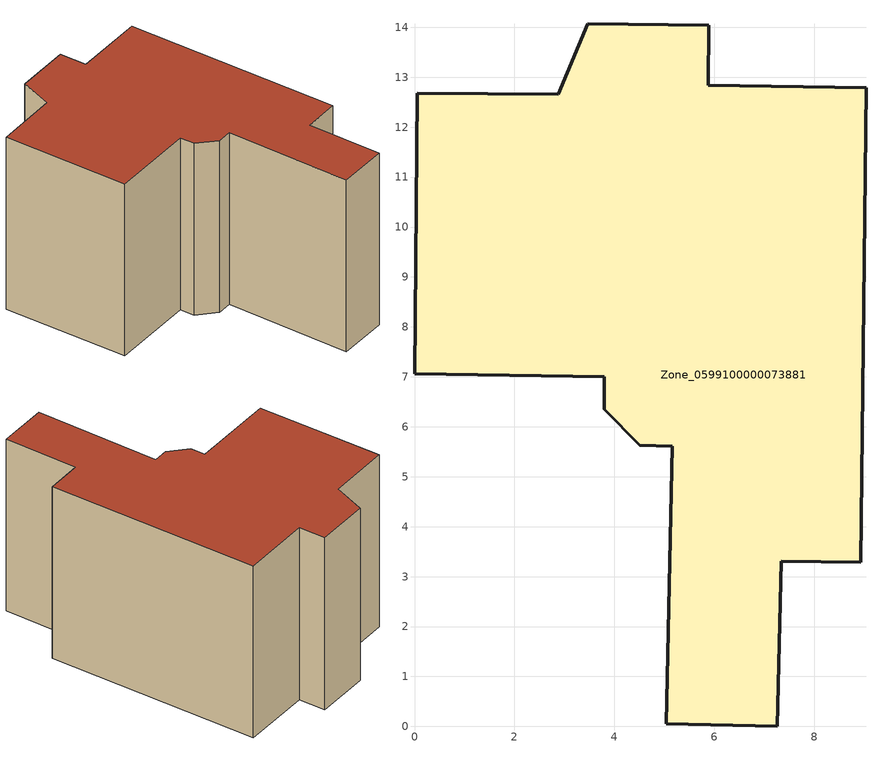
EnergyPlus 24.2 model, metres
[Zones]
Zone_0599100000073881
 floor ground (C_G): 2.87,12.66 3.47,14.07 5.89,14.04 5.88,12.84 9.04,12.79 8.93,3.29 7.34,3.31 7.26,0 5.04,0.05 5.16,5.61 4.51,5.63 3.8,6.35 3.8,7 0,7.06 0.06,12.68 z0
 wall outside (C_F): 3.8,7 3.8,6.35 4.51,5.63 5.16,5.61 5.04,0.05 7.26,0 7.34,3.31 8.93,3.29 9.04,12.79 5.88,12.84 5.89,14.04 3.47,14.07 2.87,12.66 0.06,12.68 0,7.06 3.8,7 z0:8.19
 roof outside (C_R): 5.16,5.61 5.04,0.05 7.26,0 7.34,3.31 8.93,3.29 9.04,12.79 5.88,12.84 5.89,14.04 3.47,14.07 2.87,12.66 0.06,12.68 0,7.06 3.8,7 3.8,6.35 4.51,5.63 z8.19
[BUILDING]
Pand.0599100000073881: North Axis=0; Terrain=City; Loads Convergence Tolerance Value=0.04; Temperature Convergence Tolerance Value=0.4; Solar Distribution=FullExterior; Maximum Number of Warmup Days=25; Minimum Number of Warmup Days=1
[Site:Location]
Rotterdam.The.Hague.AP_ZH_NLD Design_Conditions: Latitude=51.96; Longitude=4.45; Time Zone=1; Elevation=-4.5
[SITE:GROUNDTEMPERATURE:BUILDINGSURFACE]
18, 18, 18, 18, 18, 18, 18, 18, 18, 18, 18, 18
[MATERIAL] Thermal Absorptance=0.9; Solar Absorptance=0.7; Visible Absorptance=0.7
Name | Roughness | Thickness | Conductivity | Density | Specific Heat
G.TI.1975-1991 | MediumSmooth | 0.15 | 0.288461 | 540 | 1210
F.TI.1975-1991 | Rough | 0.3 | 0.230769 | 1920 | 840
R.TI.1975-1991 | MediumRough | 0.2 | 0.153846 | 1500 | 1000
[CONSTRUCTION]
C_G: G.TI.1975-1991
C_F: F.TI.1975-1991
C_R: R.TI.1975-1991
[ZONE]
Zone_0599100000073881: Type=1; Multiplier=1; Ceiling Height=Autocalculate; Volume=Autocalculate; Floor Area=autocalculate; Part of Total Floor Area=Yes
[ZONEINFILTRATION:DESIGNFLOWRATE]
Infil_Zone_0599100000073881: Zone or ZoneList or Space or SpaceList=Zone_0599100000073881; Schedule=AlwaysOn; Design Flow Rate Calculation Method=Flow/Area; Flow Rate per Floor Area=0.003; Constant Term Coefficient=1; Temperature Term Coefficient=0; Velocity Term Coefficient=0; Velocity Squared Term Coefficient=0
[HVACTEMPLATE:ZONE:IDEALLOADSAIRSYSTEM]
Zone_0599100000073881: Maximum Heating Supply Air Temperature=50; Minimum Cooling Supply Air Temperature=13; Maximum Heating Supply Air Humidity Ratio=0.0156; Minimum Cooling Supply Air Humidity Ratio=0.0077; Heating Limit=NoLimit; Cooling Limit=NoLimit; Dehumidification Control Type=ConstantSensibleHeatRatio; Cooling Sensible Heat Ratio=0.7; Dehumidification Setpoint=60; Humidification Control Type=None; Humidification Setpoint=30; Outdoor Air Method=None; Outdoor Air Flow Rate per Person=0.00944; Outdoor Air Flow Rate per Zone Floor Area=0; Outdoor Air Flow Rate per Zone=0; Demand Controlled Ventilation Type=None; Outdoor Air Economizer Type=NoEconomizer; Heat Recovery Type=None; Sensible Heat Recovery Effectiveness=0.7; Latent Heat Recovery Effectiveness=0.65
[ZONECONTROL:THERMOSTAT]
ThermostatControl_Zone_0599100000073881: Zone or ZoneList=Zone_0599100000073881; Control Type Schedule=DualSetpointControlType; Control 1=Thermostat_Zone_0599100000073881; Temperature Difference Between Cutout And Setpoint=0
[THERMOSTATSETPOINT:DUALSETPOINT]
Thermostat_Zone_0599100000073881: Heating Setpoint Temperature Schedule=HeatingSetpoint_Zone_0599100000073881; Cooling Setpoint Temperature Schedule=CoolingSetpoint_Zone_0599100000073881
[SCHEDULE:COMPACT]
HeatingSetpoint_Zone_0599100000073881: Through: 12/31, For: AllDays, Until: 24:00, 21
CoolingSetpoint_Zone_0599100000073881: Through: 12/31, For: AllDays, Until: 24:00, 24
DualSetpointControlType: Through: 12/31, For: AllDays, Until: 24:00, 4
AlwaysOn: Through: 12/31, For: AllDays, Until: 24:00, 1
